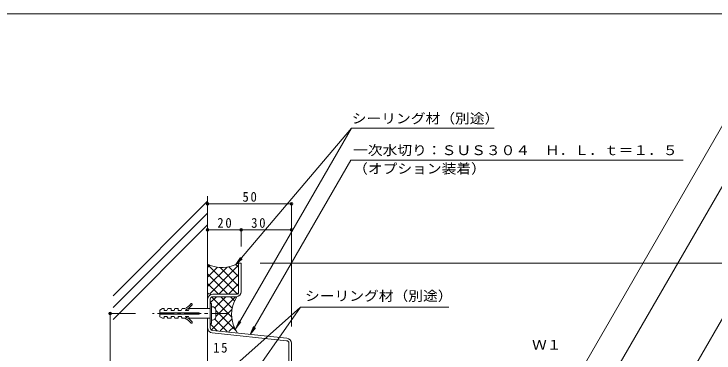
# Model space of a CAD drawing. Units: millimetres at full size, sheet at 1:2. Extents: x -795 to 795, y -545 to 504.
# Drawn here: x -467.3 to -49.7, y -201.2 to 1.3 of the extents above; entities that cross this region are included whole.
import ezdxf
from ezdxf.enums import TextEntityAlignment as Align

# ---------------------------------------------------------------- set-up
doc = ezdxf.new("R2010")
doc.units = ezdxf.units.MM
doc.header["$LTSCALE"] = 2
doc.header["$PDMODE"] = 32
doc.header["$PDSIZE"] = 1.6
doc.linetypes.add('CHAIN1', pattern=[8, 5, -1, 1, -1])
for name, color, linetype, lineweight in [('D-1', 2, 'Continuous', 9), ('D-3', 6, 'Continuous', 5), ('D-4', 7, 'Continuous', 9), ('D-5', 7, 'Continuous', 9), ('D-7', 2, 'Continuous', 9)]:
    doc.layers.add(name, color=color, linetype=linetype, lineweight=lineweight)
doc.styles.add('ＭＳ ゴシック', font='')
doc.styles.get('ＭＳ ゴシック').set_extended_font_data('MS Gothic')

msp = doc.modelspace()

# ---------------------------------------------------------------- linework, layer by layer
at = {"layer": 'D-1'}
for p, q in [((-380.256, -175.54), (-378.756, -174.69)), ((-377.756, -174.69), (-378.756, -174.69)), ((-377.756, -174.69), (-377.756, -175.79)), ((-376.006, -175.79), (-375.506, -174.69)), ((-373.506, -174.69), (-375.506, -174.69)), ((-371.756, -175.79), (-371.256, -174.69)), ((-369.256, -174.69), (-371.256, -174.69)), ((-369.256, -175.79), (-369.256, -174.69)), ((-367.506, -175.79), (-367.006, -174.69)), ((-365.41, -174.69), (-367.006, -174.69)), ((-363.256, -175.79), (-362.756, -174.69)), ((-350.256, -174.69), (-362.756, -174.69)), ((-348.956, -173.54), (-349.456, -173.54)), ((-380.256, -175.54), (-380.256, -177.14)), ((-356.756, -177.14), (-380.256, -177.14)), ((-356.756, -177.94), (-380.256, -177.94)), ((-376.006, -175.79), (-377.756, -175.79)), ((-377.756, -179.29), (-377.756, -180.39)), ((-376.006, -179.29), (-377.756, -179.29)), ((-376.006, -179.29), (-375.506, -180.39)), ((-371.756, -179.29), (-371.256, -180.39)), ((-367.506, -175.79), (-369.256, -175.79)), ((-369.256, -179.29), (-369.256, -180.39)), ((-367.506, -179.29), (-369.256, -179.29)), ((-367.506, -179.29), (-367.006, -180.39)), ((-365.006, -175.79), (-365.006, -175.59)), ((-363.256, -175.79), (-365.006, -175.79)), ((-365.006, -179.29), (-365.006, -179.49)), ((-363.256, -179.29), (-365.006, -179.29)), ((-363.256, -179.29), (-362.756, -180.39)), ((-356.756, -177.14), (-356.756, -177.94)), ((-346.956, -175.54), (-346.956, -179.54)), ((-377.756, -180.39), (-378.756, -180.39)), ((-373.506, -180.39), (-375.506, -180.39)), ((-369.256, -180.39), (-371.256, -180.39)), ((-365.41, -180.39), (-367.006, -180.39)), ((-350.256, -180.39), (-362.756, -180.39)), ((-349.456, -183.54), (-350.256, -183.54)), ((-348.956, -181.54), (-349.456, -181.54))]:
    msp.add_line(p, q, dxfattribs=at)
at = {"layer": 'D-1', "linetype": 'CHAIN1'}
msp.add_line((-339.667, -177.54), (-384.7, -177.54), dxfattribs=at)
at = {"layer": 'D-1'}
for points in [[(-371.756, -175.79), (-373.506, -175.79), (-373.506, -174.69)], [(-349.456, -183.54), (-349.456, -171.54), (-350.256, -171.54)], [(-380.256, -177.94), (-380.256, -179.54), (-378.756, -180.39)], [(-371.756, -179.29), (-373.506, -179.29), (-373.506, -180.39)]]:
    msp.add_lwpolyline(points, dxfattribs=at)
for centre, radius, start, end in [((-369.041, -166.441), 9, 293.79747, 322.92982), ((-369.041, -166.441), 10, 293.79747, 322.92982), ((-361.461, -172.167), 0.5, 322.92964, 142.92992), ((-348.956, -175.54), 2, 0, 90), ((-369.041, -188.64), 10, 37.07018, 66.20253), ((-348.956, -179.54), 2, 270, 0), ((-369.041, -188.64), 9, 37.07018, 66.20253), ((-361.461, -182.914), 0.5, 217.07008, 37.07036)]:
    msp.add_arc(centre, radius, start, end, dxfattribs=at)
at = {"layer": 'D-3'}
for p, q in [((-351.756, -174.69), (-351.756, -107.497)), ((-408.156, -166.988), (-351.756, -110.588)), ((-408.156, -174.059), (-351.756, -117.659)), ((-408.156, -181.13), (-351.756, -124.73)), ((-334.02, -166.063), (-351.756, -148.327)), ((-351.756, -150.163), (-350.392, -148.798)), ((-351.756, -161.476), (-340.174, -149.894)), ((-351.756, -155.819), (-345.894, -149.958)), ((-350.686, -166.063), (-333.256, -148.633)), ((-333.256, -161.17), (-344.32, -150.106)), ((-333.256, -155.513), (-339.079, -149.69)), ((-333.256, -149.856), (-334.852, -148.26)), ((-339.677, -166.063), (-351.756, -153.984)), ((-345.03, -166.063), (-333.256, -154.29)), ((-345.333, -166.063), (-351.756, -159.64)), ((-339.373, -166.063), (-333.256, -159.947)), ((-350.99, -166.063), (-351.756, -165.297)), ((-333.716, -166.063), (-333.256, -165.604)), ((-350.256, -171.29), (-346.53, -167.563)), ((-337.373, -179.68), (-349.49, -167.563)), ((-347.49, -174.18), (-340.873, -167.563)), ((-346.956, -179.304), (-335.216, -167.563)), ((-337.075, -174.321), (-343.833, -167.563)), ((-335.702, -170.038), (-338.177, -167.563)), ((-349.606, -187.611), (-337.233, -175.237)), ((-334.71, -188.001), (-346.956, -175.754)), ((-351.756, -218.439), (-351.756, -180.39)), ((-340.06, -188.308), (-347.479, -180.888)), ((-344.334, -187.996), (-337.234, -180.895)), ((-346.162, -187.862), (-350.256, -183.768)), ((-339.062, -188.38), (-336.027, -185.345))]:
    msp.add_line(p, q, dxfattribs=at)
for centre, radius, start, end in [((-343.25, -130.398), 19.738, 244.47034, 300.41905), ((-318.016, -178.07), 19.424, 147.25424, 215.14053)]:
    msp.add_arc(centre, radius, start, end, dxfattribs=at)
at = {"layer": 'D-4'}
for p, q in [((-351.756, -112.12), (-301.756, -112.12)), ((-301.756, -111.52), (-301.756, -127.682)), ((-351.756, -127.682), (-331.756, -127.682)), ((-331.756, -127.082), (-331.756, -137.563)), ((-331.756, -127.682), (-301.756, -127.682)), ((-301.756, -127.082), (-301.756, -185.352)), ((101.271, -147.563), (-320.459, -147.563)), ((-410.582, -177.54), (-394.7, -177.54)), ((-409.982, -305.508), (-409.982, -177.54))]:
    msp.add_line(p, q, dxfattribs=at)
for p in [(-351.756, -112.12), (-301.756, -112.12), (-351.756, -127.682), (-331.756, -127.682), (-301.756, -127.682), (-409.982, -177.54)]:
    msp.add_point(p, dxfattribs=at)
at = {"layer": 'D-5'}
for p, q in [((-794.667, 1.267), (795.333, 1.267)), ((-152.739, -252.574), (-43.794, -63.875)), ((-334.93, -186.597), (-265.87, -66.982)), ((-180.88, -66.982), (-265.87, -66.982)), ((-326.344, -190.05), (-266.258, -85.978)), ((-68.052, -85.978), (-266.258, -85.978)), ((-151.329, -286.157), (-35.206, -85.025)), ((-92.17, -262.774), (-1.339, -105.448)), ((-334.852, -148.26), (-331.147, -144.903)), ((-296.377, -173.886), (-343.59, -215.77)), ((-296.377, -173.886), (-207.935, -173.886)), ((-334.93, -186.597), (-333.016, -181.977)), ((-334.93, -186.597), (-331.886, -182.63)), ((-326.344, -190.05), (-324.431, -185.431)), ((-326.344, -190.05), (-323.3, -186.084))]:
    msp.add_line(p, q, dxfattribs=at)
at = {"layer": 'D-5', "color": 2}
for p, q in [((-350.256, -169.616), (-350.256, -175.066)), ((-350.256, -180.166), (-350.256, -185.616))]:
    msp.add_line(p, q, dxfattribs=at)
at = {"layer": 'D-5'}
for points in [[(-265.87, -66.982), (-334.852, -148.26), (-332.142, -144.058)], [(-296.377, -173.886), (-331.946, -224.767), (-329.179, -219.443)]]:
    msp.add_lwpolyline(points, dxfattribs=at)
at = {"layer": 'D-7'}
for p, q in [((-333.256, -147.563), (-331.756, -147.563)), ((-333.256, -164.563), (-333.256, -147.563)), ((-331.756, -147.563), (-331.756, -164.563)), ((-334.756, -166.063), (-348.756, -166.063)), ((-350.256, -169.063), (-350.256, -186.169)), ((-348.756, -167.563), (-334.756, -167.563)), ((-348.865, -187.665), (-304.538, -192.36)), ((-304.647, -193.856), (-348.975, -189.161)), ((-303.256, -195.352), (-303.256, -242.563)), ((-301.756, -195.352), (-301.756, -242.563))]:
    msp.add_line(p, q, dxfattribs=at)
for centre, radius, start, end in [((-348.756, -169.063), 3, 90, 180), ((-334.756, -164.563), 1.5, 270, 0), ((-334.756, -164.563), 3, 270, 0), ((-348.756, -169.063), 1.5, 90, 180), ((-348.756, -186.169), 3, 180, 265.82512), ((-348.756, -186.169), 1.5, 180, 265.82512), ((-304.756, -195.352), 1.5, 0, 85.82512), ((-304.756, -195.352), 3, 0, 85.82512)]:
    msp.add_arc(centre, radius, start, end, dxfattribs=at)

# ---------------------------------------------------------------- texts
at = {"layer": 'D-4', "color": 2, "style": 'ＭＳ ゴシック', "width": 1.1}
msp.add_text('Ｗ１', height=5.865, dxfattribs=at).set_placement((-158.256, -200.978), align=Align.BOTTOM_LEFT)
at = {"layer": 'D-4', "color": 2, "char_height": 5.865, "attachment_point": 7, "style": 'ＭＳ ゴシック'}
for s, insert in [('\\T1.27;\\W0.95;50', (-331.006, -110.92)), ('\\T1.27;\\W0.95;20', (-346.006, -126.482)), ('\\T1.27;\\W0.95;30', (-325.809, -126.482)), ('\\T1.27;\\W0.95;15', (-348.506, -200.978))]:
    msp.add_mtext(s, dxfattribs=dict(at, insert=insert))
at = {"layer": 'D-5', "color": 2, "style": 'ＭＳ ゴシック', "width": 1.1}
for s, p in [('シーリング材（別途）', (-265.778, -65.808)), ('一次水切り：ＳＵＳ３０４\u3000Ｈ．Ｌ．ｔ＝１．５', (-264.987, -84.767)), ('（オプション装着）', (-264.987, -95.773)), ('シーリング材（別途）', (-293.662, -171.767))]:
    msp.add_text(s, height=5.865, dxfattribs=at).set_placement(p, align=Align.BOTTOM_LEFT)

doc.saveas('drawing.dxf')
